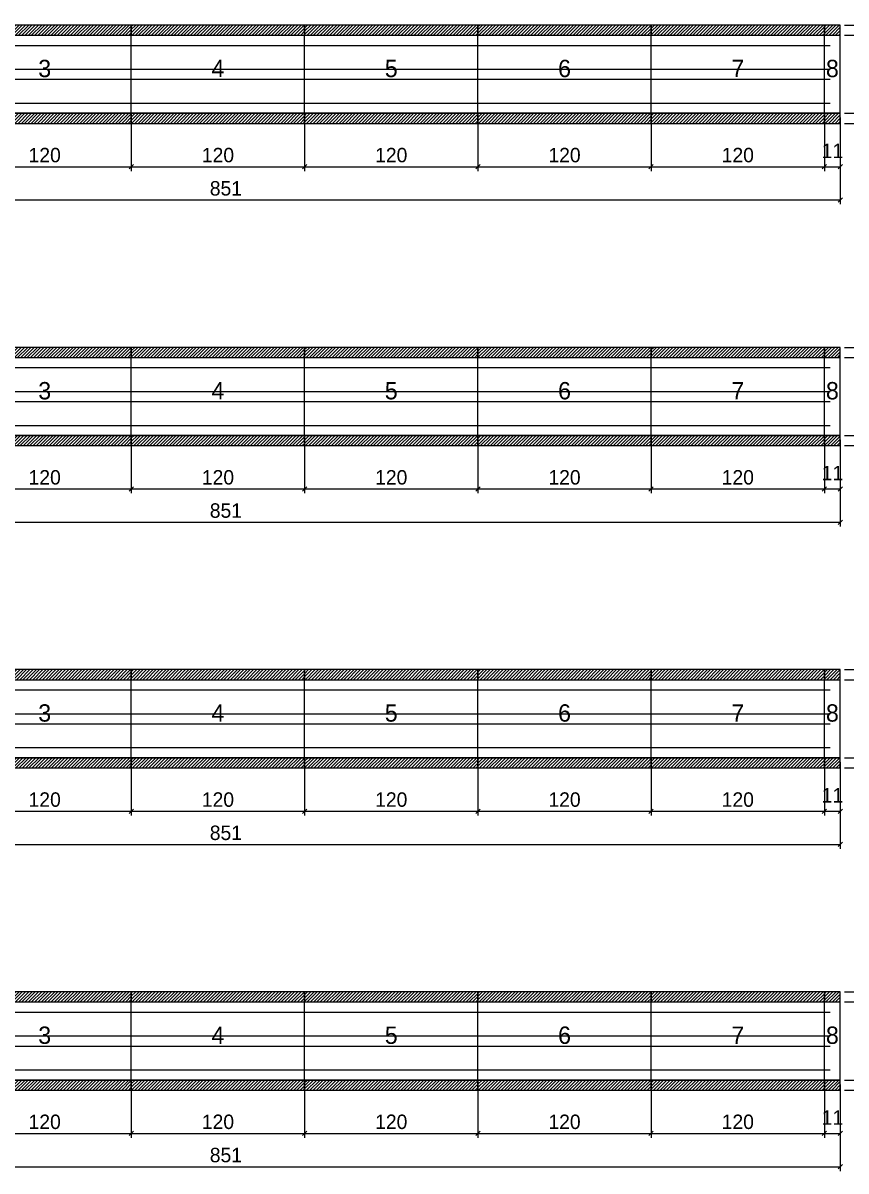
# Model space of a CAD drawing. Extents: x -9000 to 3070, y -11287 to 1250.
# Drawn here: x 482 to 1052, y -1232 to -438 of the extents above; entities that cross this region are included whole.
import ezdxf
from ezdxf.enums import TextEntityAlignment as Align

# ---------------------------------------------------------------- set-up
doc = ezdxf.new("R2010")
doc.units = 0
for name, color, linetype in [('5', 5, 'Continuous'), ('COTA', 241, 'Continuous'), ('Painéis', 200, 'Continuous'), ('SARR_2.2x7', 40, 'Continuous'), ('SCO-___-LAJ', 224, 'Continuous')]:
    doc.layers.add(name, color=color, linetype=linetype)
doc.dimstyles.new('PAINEL', dxfattribs={"dimtxt": 10, "dimasz": 3, "dimexe": 3, "dimexo": 3, "dimgap": 3, "dimtad": 1, "dimblk": 'OBLIQUE', "dimblk1": 'OBLIQUE', "dimcen": 2.5, "dimclrd": 4, "dimclre": 4, "dimclrt": 240, "dimazin": 3, "dimtfac": 1, "dimtmove": 0, "dimatfit": 3})

# ---------------------------------------------------------------- blocks, each defined once
blk = doc.blocks.new('_OBLIQUE')
at = {"color": 0, "linetype": 'BYBLOCK'}
blk.add_line((-0.5, -0.5), (0.5, 0.5), dxfattribs=at)

msp = doc.modelspace()

# ---------------------------------------------------------------- hatches: boundary and pattern name
at = {"layer": 'COTA'}
h = msp.add_hatch(dxfattribs=at)
h.set_pattern_fill('ANSI31', scale=0.5)
h.paths.add_polyline_path([(437, -446), (557, -446), (557, -439), (437, -439)])
h = msp.add_hatch(dxfattribs=at)
h.set_pattern_fill('ANSI31', scale=0.5)
h.paths.add_polyline_path([(557, -446), (677, -446), (677, -439), (557, -439)])
h = msp.add_hatch(dxfattribs=at)
h.set_pattern_fill('ANSI31', scale=0.5)
h.paths.add_polyline_path([(677, -446), (797, -446), (797, -439), (677, -439)])
h = msp.add_hatch(dxfattribs=at)
h.set_pattern_fill('ANSI31', scale=0.5)
h.paths.add_polyline_path([(797, -446), (917, -446), (917, -439), (797, -439)])
h = msp.add_hatch(dxfattribs=at)
h.set_pattern_fill('ANSI31', scale=0.5)
h.paths.add_polyline_path([(917, -446), (1037, -446), (1037, -439), (917, -439)])
h = msp.add_hatch(dxfattribs=at)
h.set_pattern_fill('ANSI31', scale=0.5)
h.paths.add_polyline_path([(1037, -446), (1048, -446), (1048, -439), (1037, -439)])
h = msp.add_hatch(dxfattribs=at)
h.set_pattern_fill('ANSI31', scale=0.5)
h.paths.add_polyline_path([(437, -507), (557, -507), (557, -500), (437, -500)])
h = msp.add_hatch(dxfattribs=at)
h.set_pattern_fill('ANSI31', scale=0.5)
h.paths.add_polyline_path([(557, -507), (677, -507), (677, -500), (557, -500)])
h = msp.add_hatch(dxfattribs=at)
h.set_pattern_fill('ANSI31', scale=0.5)
h.paths.add_polyline_path([(677, -507), (797, -507), (797, -500), (677, -500)])
h = msp.add_hatch(dxfattribs=at)
h.set_pattern_fill('ANSI31', scale=0.5)
h.paths.add_polyline_path([(797, -507), (917, -507), (917, -500), (797, -500)])
h = msp.add_hatch(dxfattribs=at)
h.set_pattern_fill('ANSI31', scale=0.5)
h.paths.add_polyline_path([(917, -507), (1037, -507), (1037, -500), (917, -500)])
h = msp.add_hatch(dxfattribs=at)
h.set_pattern_fill('ANSI31', scale=0.5)
h.paths.add_polyline_path([(1037, -507), (1048, -507), (1048, -500), (1037, -500)])
h = msp.add_hatch(dxfattribs=at)
h.set_pattern_fill('ANSI31', scale=0.5)
h.paths.add_polyline_path([(437, -669), (557, -669), (557, -662), (437, -662)])
h = msp.add_hatch(dxfattribs=at)
h.set_pattern_fill('ANSI31', scale=0.5)
h.paths.add_polyline_path([(557, -669), (677, -669), (677, -662), (557, -662)])
h = msp.add_hatch(dxfattribs=at)
h.set_pattern_fill('ANSI31', scale=0.5)
h.paths.add_polyline_path([(677, -669), (797, -669), (797, -662), (677, -662)])
h = msp.add_hatch(dxfattribs=at)
h.set_pattern_fill('ANSI31', scale=0.5)
h.paths.add_polyline_path([(797, -669), (917, -669), (917, -662), (797, -662)])
h = msp.add_hatch(dxfattribs=at)
h.set_pattern_fill('ANSI31', scale=0.5)
h.paths.add_polyline_path([(917, -669), (1037, -669), (1037, -662), (917, -662)])
h = msp.add_hatch(dxfattribs=at)
h.set_pattern_fill('ANSI31', scale=0.5)
h.paths.add_polyline_path([(1037, -669), (1048, -669), (1048, -662), (1037, -662)])
h = msp.add_hatch(dxfattribs=at)
h.set_pattern_fill('ANSI31', scale=0.5)
h.paths.add_polyline_path([(437, -730), (557, -730), (557, -723), (437, -723)])
h = msp.add_hatch(dxfattribs=at)
h.set_pattern_fill('ANSI31', scale=0.5)
h.paths.add_polyline_path([(557, -730), (677, -730), (677, -723), (557, -723)])
h = msp.add_hatch(dxfattribs=at)
h.set_pattern_fill('ANSI31', scale=0.5)
h.paths.add_polyline_path([(677, -730), (797, -730), (797, -723), (677, -723)])
h = msp.add_hatch(dxfattribs=at)
h.set_pattern_fill('ANSI31', scale=0.5)
h.paths.add_polyline_path([(797, -730), (917, -730), (917, -723), (797, -723)])
h = msp.add_hatch(dxfattribs=at)
h.set_pattern_fill('ANSI31', scale=0.5)
h.paths.add_polyline_path([(917, -730), (1037, -730), (1037, -723), (917, -723)])
h = msp.add_hatch(dxfattribs=at)
h.set_pattern_fill('ANSI31', scale=0.5)
h.paths.add_polyline_path([(1037, -730), (1048, -730), (1048, -723), (1037, -723)])
h = msp.add_hatch(dxfattribs=at)
h.set_pattern_fill('ANSI31', scale=0.5)
h.paths.add_polyline_path([(437, -892), (557, -892), (557, -885), (437, -885)])
h = msp.add_hatch(dxfattribs=at)
h.set_pattern_fill('ANSI31', scale=0.5)
h.paths.add_polyline_path([(557, -892), (677, -892), (677, -885), (557, -885)])
h = msp.add_hatch(dxfattribs=at)
h.set_pattern_fill('ANSI31', scale=0.5)
h.paths.add_polyline_path([(677, -892), (797, -892), (797, -885), (677, -885)])
h = msp.add_hatch(dxfattribs=at)
h.set_pattern_fill('ANSI31', scale=0.5)
h.paths.add_polyline_path([(797, -892), (917, -892), (917, -885), (797, -885)])
h = msp.add_hatch(dxfattribs=at)
h.set_pattern_fill('ANSI31', scale=0.5)
h.paths.add_polyline_path([(917, -892), (1037, -892), (1037, -885), (917, -885)])
h = msp.add_hatch(dxfattribs=at)
h.set_pattern_fill('ANSI31', scale=0.5)
h.paths.add_polyline_path([(1037, -892), (1048, -892), (1048, -885), (1037, -885)])
h = msp.add_hatch(dxfattribs=at)
h.set_pattern_fill('ANSI31', scale=0.5)
h.paths.add_polyline_path([(437, -953), (557, -953), (557, -946), (437, -946)])
h = msp.add_hatch(dxfattribs=at)
h.set_pattern_fill('ANSI31', scale=0.5)
h.paths.add_polyline_path([(557, -953), (677, -953), (677, -946), (557, -946)])
h = msp.add_hatch(dxfattribs=at)
h.set_pattern_fill('ANSI31', scale=0.5)
h.paths.add_polyline_path([(677, -953), (797, -953), (797, -946), (677, -946)])
h = msp.add_hatch(dxfattribs=at)
h.set_pattern_fill('ANSI31', scale=0.5)
h.paths.add_polyline_path([(797, -953), (917, -953), (917, -946), (797, -946)])
h = msp.add_hatch(dxfattribs=at)
h.set_pattern_fill('ANSI31', scale=0.5)
h.paths.add_polyline_path([(917, -953), (1037, -953), (1037, -946), (917, -946)])
h = msp.add_hatch(dxfattribs=at)
h.set_pattern_fill('ANSI31', scale=0.5)
h.paths.add_polyline_path([(1037, -953), (1048, -953), (1048, -946), (1037, -946)])
h = msp.add_hatch(dxfattribs=at)
h.set_pattern_fill('ANSI31', scale=0.5)
h.paths.add_polyline_path([(437, -1115), (557, -1115), (557, -1108), (437, -1108)])
h = msp.add_hatch(dxfattribs=at)
h.set_pattern_fill('ANSI31', scale=0.5)
h.paths.add_polyline_path([(557, -1115), (677, -1115), (677, -1108), (557, -1108)])
h = msp.add_hatch(dxfattribs=at)
h.set_pattern_fill('ANSI31', scale=0.5)
h.paths.add_polyline_path([(677, -1115), (797, -1115), (797, -1108), (677, -1108)])
h = msp.add_hatch(dxfattribs=at)
h.set_pattern_fill('ANSI31', scale=0.5)
h.paths.add_polyline_path([(797, -1115), (917, -1115), (917, -1108), (797, -1108)])
h = msp.add_hatch(dxfattribs=at)
h.set_pattern_fill('ANSI31', scale=0.5)
h.paths.add_polyline_path([(917, -1115), (1037, -1115), (1037, -1108), (917, -1108)])
h = msp.add_hatch(dxfattribs=at)
h.set_pattern_fill('ANSI31', scale=0.5)
h.paths.add_polyline_path([(1037, -1115), (1048, -1115), (1048, -1108), (1037, -1108)])
h = msp.add_hatch(dxfattribs=at)
h.set_pattern_fill('ANSI31', scale=0.5)
h.paths.add_polyline_path([(437, -1176), (557, -1176), (557, -1169), (437, -1169)])
h = msp.add_hatch(dxfattribs=at)
h.set_pattern_fill('ANSI31', scale=0.5)
h.paths.add_polyline_path([(557, -1176), (677, -1176), (677, -1169), (557, -1169)])
h = msp.add_hatch(dxfattribs=at)
h.set_pattern_fill('ANSI31', scale=0.5)
h.paths.add_polyline_path([(677, -1176), (797, -1176), (797, -1169), (677, -1169)])
h = msp.add_hatch(dxfattribs=at)
h.set_pattern_fill('ANSI31', scale=0.5)
h.paths.add_polyline_path([(797, -1176), (917, -1176), (917, -1169), (797, -1169)])
h = msp.add_hatch(dxfattribs=at)
h.set_pattern_fill('ANSI31', scale=0.5)
h.paths.add_polyline_path([(917, -1176), (1037, -1176), (1037, -1169), (917, -1169)])
h = msp.add_hatch(dxfattribs=at)
h.set_pattern_fill('ANSI31', scale=0.5)
h.paths.add_polyline_path([(1037, -1176), (1048, -1176), (1048, -1169), (1037, -1169)])

# ---------------------------------------------------------------- linework, layer by layer
at = {"layer": 'Painéis'}
for p, q in [((437, -446), (557, -446)), ((557, -500), (557, -446)), ((557, -500), (557, -446)), ((557, -446), (677, -446)), ((557, -500), (557, -446)), ((677, -500), (677, -446)), ((677, -500), (677, -446)), ((677, -446), (797, -446)), ((677, -500), (677, -446)), ((797, -500), (797, -446)), ((797, -500), (797, -446)), ((797, -446), (917, -446)), ((797, -500), (797, -446)), ((917, -500), (917, -446)), ((917, -500), (917, -446)), ((917, -446), (1037, -446)), ((917, -500), (917, -446)), ((1037, -500), (1037, -446)), ((1037, -500), (1037, -446)), ((1037, -446), (1048, -446)), ((1037, -500), (1037, -446)), ((1048, -500), (1048, -446)), ((437, -500), (557, -500)), ((557, -500), (677, -500)), ((677, -500), (797, -500)), ((797, -500), (917, -500)), ((917, -500), (1037, -500)), ((1037, -500), (1048, -500)), ((437, -669), (557, -669)), ((557, -723), (557, -669)), ((557, -723), (557, -669)), ((557, -669), (677, -669)), ((557, -723), (557, -669)), ((677, -723), (677, -669)), ((677, -723), (677, -669)), ((677, -669), (797, -669)), ((677, -723), (677, -669)), ((797, -723), (797, -669)), ((797, -723), (797, -669)), ((797, -669), (917, -669)), ((797, -723), (797, -669)), ((917, -723), (917, -669)), ((917, -723), (917, -669)), ((917, -669), (1037, -669)), ((917, -723), (917, -669)), ((1037, -723), (1037, -669)), ((1037, -723), (1037, -669)), ((1037, -669), (1048, -669)), ((1037, -723), (1037, -669)), ((1048, -723), (1048, -669)), ((437, -723), (557, -723)), ((557, -723), (677, -723)), ((677, -723), (797, -723)), ((797, -723), (917, -723)), ((917, -723), (1037, -723)), ((1037, -723), (1048, -723)), ((437, -892), (557, -892)), ((557, -946), (557, -892)), ((557, -946), (557, -892)), ((557, -892), (677, -892)), ((557, -946), (557, -892)), ((677, -946), (677, -892)), ((677, -946), (677, -892)), ((677, -892), (797, -892)), ((677, -946), (677, -892)), ((797, -946), (797, -892)), ((797, -946), (797, -892)), ((797, -892), (917, -892)), ((797, -946), (797, -892)), ((917, -946), (917, -892)), ((917, -946), (917, -892)), ((917, -892), (1037, -892)), ((917, -946), (917, -892)), ((1037, -946), (1037, -892)), ((1037, -946), (1037, -892)), ((1037, -892), (1048, -892)), ((1037, -946), (1037, -892)), ((1048, -946), (1048, -892)), ((437, -946), (557, -946)), ((557, -946), (677, -946)), ((677, -946), (797, -946)), ((797, -946), (917, -946)), ((917, -946), (1037, -946)), ((1037, -946), (1048, -946)), ((437, -1115), (557, -1115)), ((557, -1169), (557, -1115)), ((557, -1169), (557, -1115)), ((557, -1115), (677, -1115)), ((557, -1169), (557, -1115)), ((677, -1169), (677, -1115)), ((677, -1169), (677, -1115)), ((677, -1115), (797, -1115)), ((677, -1169), (677, -1115)), ((797, -1169), (797, -1115)), ((797, -1169), (797, -1115)), ((797, -1115), (917, -1115)), ((797, -1169), (797, -1115)), ((917, -1169), (917, -1115)), ((917, -1169), (917, -1115)), ((917, -1115), (1037, -1115)), ((917, -1169), (917, -1115)), ((1037, -1169), (1037, -1115)), ((1037, -1169), (1037, -1115)), ((1037, -1115), (1048, -1115)), ((1037, -1169), (1037, -1115)), ((1048, -1169), (1048, -1115)), ((437, -1169), (557, -1169)), ((557, -1169), (677, -1169)), ((677, -1169), (797, -1169)), ((797, -1169), (917, -1169)), ((917, -1169), (1037, -1169)), ((1037, -1169), (1048, -1169))]:
    msp.add_line(p, q, dxfattribs=at)
at = {"layer": 'SARR_2.2x7'}
for points in [[(437, -453), (557, -453)], [(437, -453), (557, -453)], [(557, -453), (677, -453)], [(557, -453), (677, -453)], [(677, -453), (797, -453)], [(677, -453), (797, -453)], [(797, -453), (917, -453)], [(797, -453), (917, -453)], [(917, -453), (1037, -453)], [(917, -453), (1037, -453)], [(1037, -453), (1041, -453)], [(1037, -453), (1041, -453)], [(437, -469.5), (557, -469.5)], [(437, -469.5), (557, -469.5)], [(437, -476.5), (557, -476.5)], [(437, -476.5), (557, -476.5)], [(557, -469.5), (677, -469.5)], [(557, -469.5), (677, -469.5)], [(557, -476.5), (677, -476.5)], [(557, -476.5), (677, -476.5)], [(677, -469.5), (797, -469.5)], [(677, -469.5), (797, -469.5)], [(677, -476.5), (797, -476.5)], [(677, -476.5), (797, -476.5)], [(797, -469.5), (917, -469.5)], [(797, -469.5), (917, -469.5)], [(797, -476.5), (917, -476.5)], [(797, -476.5), (917, -476.5)], [(917, -469.5), (1037, -469.5)], [(917, -469.5), (1037, -469.5)], [(917, -476.5), (1037, -476.5)], [(917, -476.5), (1037, -476.5)], [(1037, -469.5), (1041, -469.5)], [(1037, -469.5), (1041, -469.5)], [(1037, -476.5), (1041, -476.5)], [(1037, -476.5), (1041, -476.5)], [(437, -493), (557, -493)], [(437, -493), (557, -493)], [(557, -493), (677, -493)], [(557, -493), (677, -493)], [(677, -493), (797, -493)], [(677, -493), (797, -493)], [(797, -493), (917, -493)], [(797, -493), (917, -493)], [(917, -493), (1037, -493)], [(917, -493), (1037, -493)], [(1037, -493), (1041, -493)], [(1037, -493), (1041, -493)], [(437, -676), (557, -676)], [(437, -676), (557, -676)], [(557, -676), (677, -676)], [(557, -676), (677, -676)], [(677, -676), (797, -676)], [(677, -676), (797, -676)], [(797, -676), (917, -676)], [(797, -676), (917, -676)], [(917, -676), (1037, -676)], [(917, -676), (1037, -676)], [(1037, -676), (1041, -676)], [(1037, -676), (1041, -676)], [(437, -692.5), (557, -692.5)], [(437, -692.5), (557, -692.5)], [(557, -692.5), (677, -692.5)], [(557, -692.5), (677, -692.5)], [(677, -692.5), (797, -692.5)], [(677, -692.5), (797, -692.5)], [(797, -692.5), (917, -692.5)], [(797, -692.5), (917, -692.5)], [(917, -692.5), (1037, -692.5)], [(917, -692.5), (1037, -692.5)], [(1037, -692.5), (1041, -692.5)], [(1037, -692.5), (1041, -692.5)], [(437, -699.5), (557, -699.5)], [(437, -699.5), (557, -699.5)], [(557, -699.5), (677, -699.5)], [(557, -699.5), (677, -699.5)], [(677, -699.5), (797, -699.5)], [(677, -699.5), (797, -699.5)], [(797, -699.5), (917, -699.5)], [(797, -699.5), (917, -699.5)], [(917, -699.5), (1037, -699.5)], [(917, -699.5), (1037, -699.5)], [(1037, -699.5), (1041, -699.5)], [(1037, -699.5), (1041, -699.5)], [(437, -716), (557, -716)], [(437, -716), (557, -716)], [(557, -716), (677, -716)], [(557, -716), (677, -716)], [(677, -716), (797, -716)], [(677, -716), (797, -716)], [(797, -716), (917, -716)], [(797, -716), (917, -716)], [(917, -716), (1037, -716)], [(917, -716), (1037, -716)], [(1037, -716), (1041, -716)], [(1037, -716), (1041, -716)], [(437, -899), (557, -899)], [(437, -899), (557, -899)], [(557, -899), (677, -899)], [(557, -899), (677, -899)], [(677, -899), (797, -899)], [(677, -899), (797, -899)], [(797, -899), (917, -899)], [(797, -899), (917, -899)], [(917, -899), (1037, -899)], [(917, -899), (1037, -899)], [(1037, -899), (1041, -899)], [(1037, -899), (1041, -899)], [(437, -915.5), (557, -915.5)], [(437, -915.5), (557, -915.5)], [(557, -915.5), (677, -915.5)], [(557, -915.5), (677, -915.5)], [(677, -915.5), (797, -915.5)], [(677, -915.5), (797, -915.5)], [(797, -915.5), (917, -915.5)], [(797, -915.5), (917, -915.5)], [(917, -915.5), (1037, -915.5)], [(917, -915.5), (1037, -915.5)], [(1037, -915.5), (1041, -915.5)], [(1037, -915.5), (1041, -915.5)], [(437, -922.5), (557, -922.5)], [(437, -922.5), (557, -922.5)], [(557, -922.5), (677, -922.5)], [(557, -922.5), (677, -922.5)], [(677, -922.5), (797, -922.5)], [(677, -922.5), (797, -922.5)], [(797, -922.5), (917, -922.5)], [(797, -922.5), (917, -922.5)], [(917, -922.5), (1037, -922.5)], [(917, -922.5), (1037, -922.5)], [(1037, -922.5), (1041, -922.5)], [(1037, -922.5), (1041, -922.5)], [(437, -939), (557, -939)], [(437, -939), (557, -939)], [(557, -939), (677, -939)], [(557, -939), (677, -939)], [(677, -939), (797, -939)], [(677, -939), (797, -939)], [(797, -939), (917, -939)], [(797, -939), (917, -939)], [(917, -939), (1037, -939)], [(917, -939), (1037, -939)], [(1037, -939), (1041, -939)], [(1037, -939), (1041, -939)], [(437, -1122), (557, -1122)], [(437, -1122), (557, -1122)], [(557, -1122), (677, -1122)], [(557, -1122), (677, -1122)], [(677, -1122), (797, -1122)], [(677, -1122), (797, -1122)], [(797, -1122), (917, -1122)], [(797, -1122), (917, -1122)], [(917, -1122), (1037, -1122)], [(917, -1122), (1037, -1122)], [(1037, -1122), (1041, -1122)], [(1037, -1122), (1041, -1122)], [(437, -1138.5), (557, -1138.5)], [(437, -1138.5), (557, -1138.5)], [(557, -1138.5), (677, -1138.5)], [(557, -1138.5), (677, -1138.5)], [(677, -1138.5), (797, -1138.5)], [(677, -1138.5), (797, -1138.5)], [(797, -1138.5), (917, -1138.5)], [(797, -1138.5), (917, -1138.5)], [(917, -1138.5), (1037, -1138.5)], [(917, -1138.5), (1037, -1138.5)], [(1037, -1138.5), (1041, -1138.5)], [(1037, -1138.5), (1041, -1138.5)], [(437, -1145.5), (557, -1145.5)], [(437, -1145.5), (557, -1145.5)], [(557, -1145.5), (677, -1145.5)], [(557, -1145.5), (677, -1145.5)], [(677, -1145.5), (797, -1145.5)], [(677, -1145.5), (797, -1145.5)], [(797, -1145.5), (917, -1145.5)], [(797, -1145.5), (917, -1145.5)], [(917, -1145.5), (1037, -1145.5)], [(917, -1145.5), (1037, -1145.5)], [(1037, -1145.5), (1041, -1145.5)], [(1037, -1145.5), (1041, -1145.5)], [(437, -1162), (557, -1162)], [(437, -1162), (557, -1162)], [(557, -1162), (677, -1162)], [(557, -1162), (677, -1162)], [(677, -1162), (797, -1162)], [(677, -1162), (797, -1162)], [(797, -1162), (917, -1162)], [(797, -1162), (917, -1162)], [(917, -1162), (1037, -1162)], [(917, -1162), (1037, -1162)], [(1037, -1162), (1041, -1162)], [(1037, -1162), (1041, -1162)]]:
    msp.add_lwpolyline(points, dxfattribs=at)
at = {"layer": 'SCO-___-LAJ'}
for points in [[(437, -446), (557, -446), (557, -439), (437, -439)], [(557, -446), (677, -446), (677, -439), (557, -439)], [(677, -446), (797, -446), (797, -439), (677, -439)], [(797, -446), (917, -446), (917, -439), (797, -439)], [(917, -446), (1037, -446), (1037, -439), (917, -439)], [(1037, -446), (1048, -446), (1048, -439), (1037, -439)], [(437, -507), (557, -507), (557, -500), (437, -500)], [(557, -507), (677, -507), (677, -500), (557, -500)], [(677, -507), (797, -507), (797, -500), (677, -500)], [(797, -507), (917, -507), (917, -500), (797, -500)], [(917, -507), (1037, -507), (1037, -500), (917, -500)], [(1037, -507), (1048, -507), (1048, -500), (1037, -500)], [(437, -669), (557, -669), (557, -662), (437, -662)], [(557, -669), (677, -669), (677, -662), (557, -662)], [(677, -669), (797, -669), (797, -662), (677, -662)], [(797, -669), (917, -669), (917, -662), (797, -662)], [(917, -669), (1037, -669), (1037, -662), (917, -662)], [(1037, -669), (1048, -669), (1048, -662), (1037, -662)], [(437, -730), (557, -730), (557, -723), (437, -723)], [(557, -730), (677, -730), (677, -723), (557, -723)], [(677, -730), (797, -730), (797, -723), (677, -723)], [(797, -730), (917, -730), (917, -723), (797, -723)], [(917, -730), (1037, -730), (1037, -723), (917, -723)], [(1037, -730), (1048, -730), (1048, -723), (1037, -723)], [(437, -892), (557, -892), (557, -885), (437, -885)], [(557, -892), (677, -892), (677, -885), (557, -885)], [(677, -892), (797, -892), (797, -885), (677, -885)], [(797, -892), (917, -892), (917, -885), (797, -885)], [(917, -892), (1037, -892), (1037, -885), (917, -885)], [(1037, -892), (1048, -892), (1048, -885), (1037, -885)], [(437, -953), (557, -953), (557, -946), (437, -946)], [(557, -953), (677, -953), (677, -946), (557, -946)], [(677, -953), (797, -953), (797, -946), (677, -946)], [(797, -953), (917, -953), (917, -946), (797, -946)], [(917, -953), (1037, -953), (1037, -946), (917, -946)], [(1037, -953), (1048, -953), (1048, -946), (1037, -946)], [(437, -1115), (557, -1115), (557, -1108), (437, -1108)], [(557, -1115), (677, -1115), (677, -1108), (557, -1108)], [(677, -1115), (797, -1115), (797, -1108), (677, -1108)], [(797, -1115), (917, -1115), (917, -1108), (797, -1108)], [(917, -1115), (1037, -1115), (1037, -1108), (917, -1108)], [(1037, -1115), (1048, -1115), (1048, -1108), (1037, -1108)], [(437, -1176), (557, -1176), (557, -1169), (437, -1169)], [(557, -1176), (677, -1176), (677, -1169), (557, -1169)], [(677, -1176), (797, -1176), (797, -1169), (677, -1169)], [(797, -1176), (917, -1176), (917, -1169), (797, -1169)], [(917, -1176), (1037, -1176), (1037, -1169), (917, -1169)], [(1037, -1176), (1048, -1176), (1048, -1169), (1037, -1169)]]:
    msp.add_lwpolyline(points, close=True, dxfattribs=at)

# ---------------------------------------------------------------- texts
at = {"layer": '5'}
for s, p in [('3', (497, -469)), ('4', (617, -469)), ('5', (737, -469)), ('6', (857, -469)), ('7', (977, -469)), ('8', (1042.5, -469)), ('3', (497, -692)), ('4', (617, -692)), ('5', (737, -692)), ('6', (857, -692)), ('7', (977, -692)), ('8', (1042.5, -692)), ('3', (497, -915)), ('4', (617, -915)), ('5', (737, -915)), ('6', (857, -915)), ('7', (977, -915)), ('8', (1042.5, -915)), ('3', (497, -1138)), ('4', (617, -1138)), ('5', (737, -1138)), ('6', (857, -1138)), ('7', (977, -1138)), ('8', (1042.5, -1138))]:
    msp.add_text(s, height=12, dxfattribs=at).set_placement(p, align=Align.MIDDLE_CENTER)

# ---------------------------------------------------------------- dimensions: what is measured, and where the dimension line sits
at = {"layer": 'COTA'}
for base, p1, p2 in [((1076, -507), (1048, -507), (1048, -439)), ((1076, -446), (1048, -446), (1048, -439)), ((1076, -500), (1048, -500), (1048, -446)), ((1076, -507), (1048, -507), (1048, -500)), ((1076, -730), (1048, -730), (1048, -662)), ((1076, -669), (1048, -669), (1048, -662)), ((1076, -723), (1048, -723), (1048, -669)), ((1076, -730), (1048, -730), (1048, -723)), ((1076, -953), (1048, -953), (1048, -885)), ((1076, -892), (1048, -892), (1048, -885)), ((1076, -946), (1048, -946), (1048, -892)), ((1076, -953), (1048, -953), (1048, -946)), ((1076, -1176), (1048, -1176), (1048, -1108)), ((1076, -1115), (1048, -1115), (1048, -1108)), ((1076, -1169), (1048, -1169), (1048, -1115)), ((1076, -1176), (1048, -1176), (1048, -1169))]:
    msp.add_linear_dim(base=base, p1=p1, p2=p2, angle=90, dimstyle='PAINEL', dxfattribs=at).render()
for base, p1, p2 in [((197, -560), (197, -500), (1048, -500)), ((437, -537), (437, -500), (557, -500)), ((557, -537), (557, -500), (677, -500)), ((677, -537), (677, -500), (797, -500)), ((797, -537), (797, -500), (917, -500)), ((917, -537), (917, -500), (1037, -500)), ((1037, -537), (1037, -500), (1048, -500)), ((197, -783), (197, -723), (1048, -723)), ((437, -760), (437, -723), (557, -723)), ((557, -760), (557, -723), (677, -723)), ((677, -760), (677, -723), (797, -723)), ((797, -760), (797, -723), (917, -723)), ((917, -760), (917, -723), (1037, -723)), ((1037, -760), (1037, -723), (1048, -723)), ((197, -1006), (197, -946), (1048, -946)), ((437, -983), (437, -946), (557, -946)), ((557, -983), (557, -946), (677, -946)), ((677, -983), (677, -946), (797, -946)), ((797, -983), (797, -946), (917, -946)), ((917, -983), (917, -946), (1037, -946)), ((1037, -983), (1037, -946), (1048, -946)), ((197, -1229), (197, -1169), (1048, -1169)), ((437, -1206), (437, -1169), (557, -1169)), ((557, -1206), (557, -1169), (677, -1169)), ((677, -1206), (677, -1169), (797, -1169)), ((797, -1206), (797, -1169), (917, -1169)), ((917, -1206), (917, -1169), (1037, -1169)), ((1037, -1206), (1037, -1169), (1048, -1169))]:
    msp.add_linear_dim(base=base, p1=p1, p2=p2, dimstyle='PAINEL', dxfattribs=at).render()

doc.saveas('drawing.dxf')
